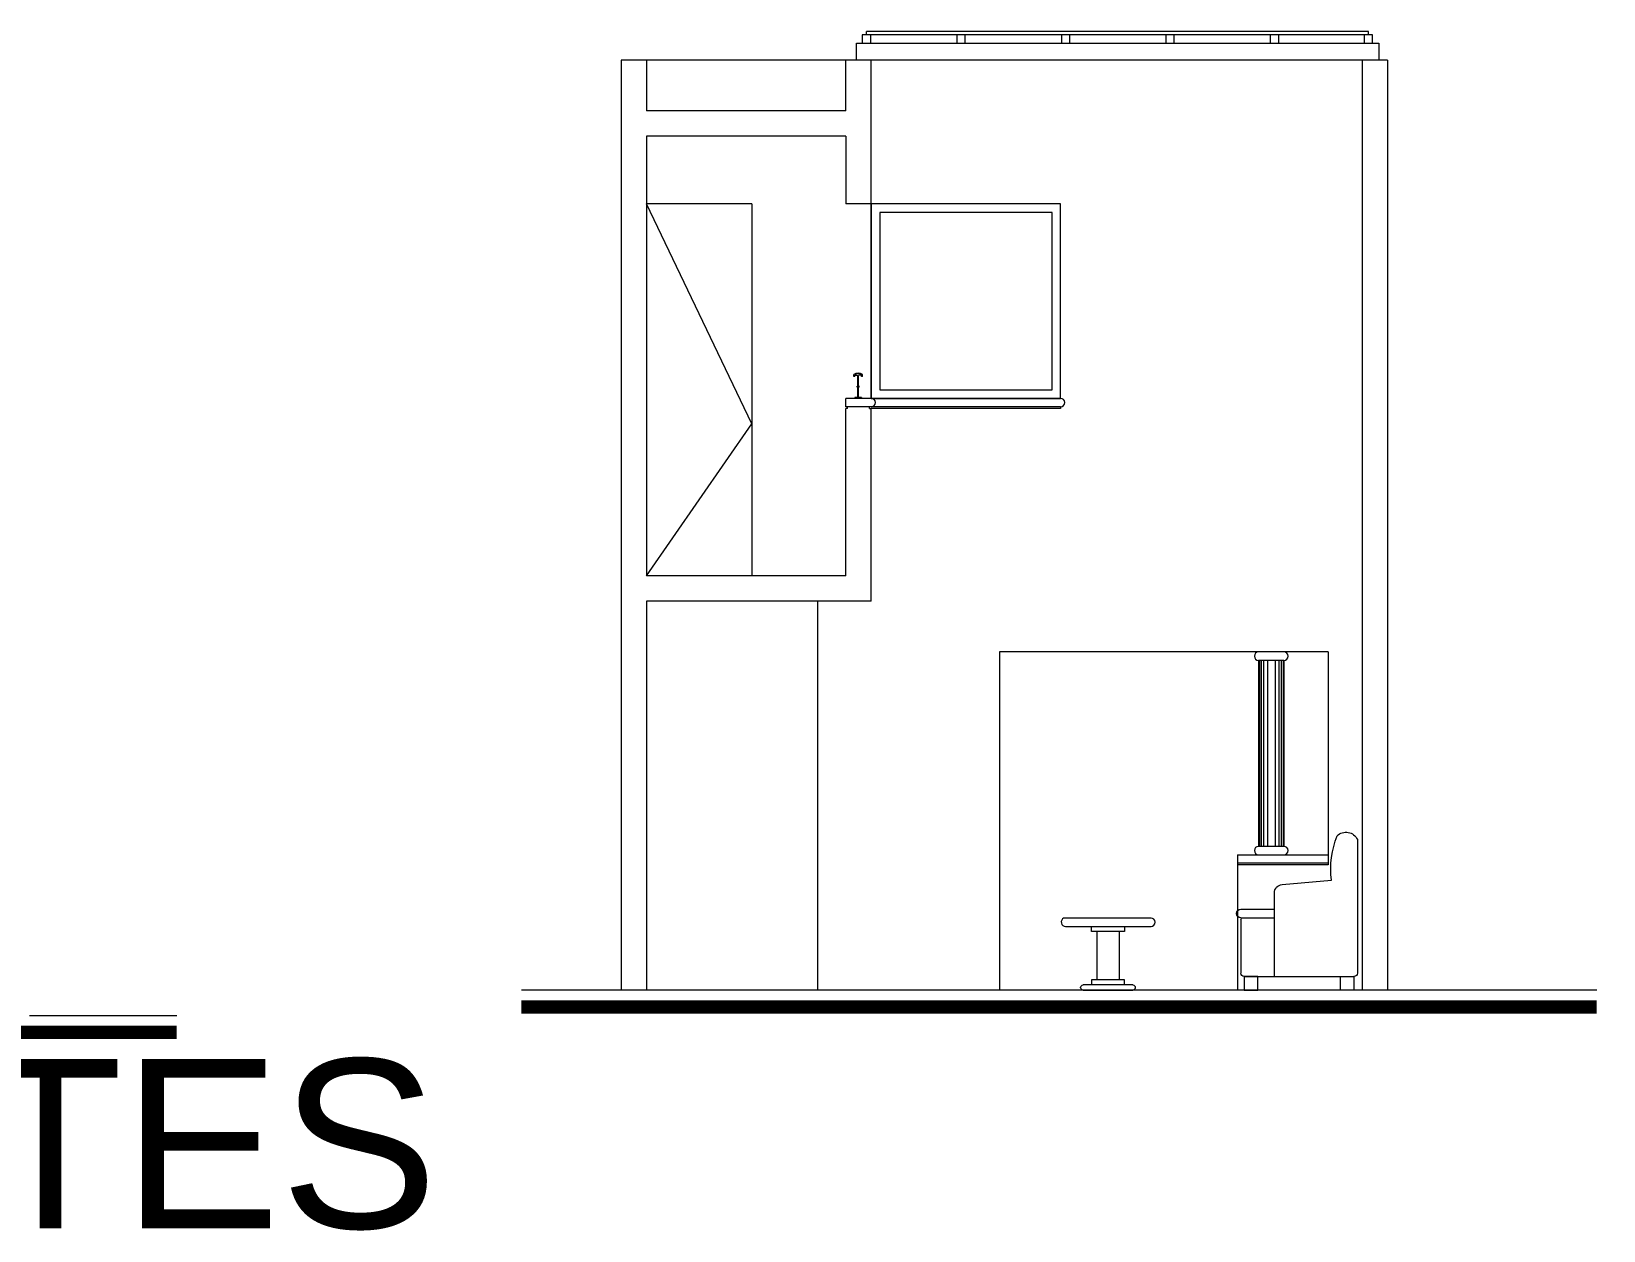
# Model space of a CAD drawing. Header units: millimetres. Extents: x 219.2 to 298.5, y 137.8 to 166.3.
# Drawn here: x 275.3 to 284.6, y 142.54 to 149.63 of the extents above; entities that cross this region are included whole.
import ezdxf

# ---------------------------------------------------------------- set-up
doc = ezdxf.new("R2010")
doc.units = ezdxf.units.MM
for name, color, linetype, lineweight in [('fach00', 33, 'Continuous', 0), ('fach20', 160, 'Continuous', 20), ('muebles', 43, 'Continuous', 0), ('PLAFONES', 6, 'Continuous', 9)]:
    doc.layers.add(name, color=color, linetype=linetype, lineweight=lineweight)
doc.styles.add('espacios', font='arial.ttf', dxfattribs={"height": 0.1})

# ---------------------------------------------------------------- blocks, each defined once
blk = doc.blocks.new('kids of the century')
at = {"layer": 'fach00'}
for p, q in [((227.3052, 125.7397), (227.3052, 124.9486)), ((227.7504, 125.4731), (227.4589, 125.4997)), ((227.7958, 124.9286), (227.7958, 125.4233)), ((227.9941, 125.3265), (227.7958, 125.3265)), ((227.9941, 125.2765), (227.7958, 125.2765)), ((227.9941, 125.2665), (227.9941, 124.9486)), ((227.9741, 124.9286), (227.3252, 124.9286))]:
    blk.add_line(p, q, dxfattribs=at)
for points in [[(227.4048, 124.9286), (227.3252, 124.9286), (227.3252, 124.8489), (227.4048, 124.8489)], [(227.8945, 124.9286), (227.9741, 124.9286), (227.9741, 124.8489), (227.8945, 124.8489)]]:
    blk.add_lwpolyline(points, close=True, dxfattribs=at)
for centre, radius, start, end in [((227.3727, 125.7079), 0.0746, 45.94898, 154.80819), ((226.914, 125.5613), 0.5484, 353.54877, 21.41607), ((227.7458, 125.4233), 0.05, 360, 84.79033), ((227.9841, 125.2665), 0.01, 0, 90), ((227.9941, 125.3015), 0.025, 270, 90), ((227.3252, 124.9486), 0.02, 180, 270), ((227.9741, 124.9486), 0.02, 270, 360)]:
    blk.add_arc(centre, radius, start, end, dxfattribs=at)
blk = doc.blocks.new('culion')
at = {"layer": 'muebles'}
for p, q in [((228.7497, 130.8719), (228.7497, 130.5862)), ((228.8829, 130.8719), (228.8829, 130.5862)), ((228.6694, 130.5562), (228.9631, 130.5562)), ((228.9631, 130.5262), (228.6694, 130.5262))]:
    blk.add_line(p, q, dxfattribs=at)
blk.add_lwpolyline([(229.0783, 130.9519, -0.768746), (229.0668, 130.9019), (228.5617, 130.9019, -1), (228.5617, 130.9519), (229.0783, 130.9519)], format="xyb", dxfattribs=at)
for points in [[(228.7194, 130.9019), (228.7194, 130.8719), (228.9131, 130.8719), (228.9131, 130.9019)], [(228.7194, 130.5562), (228.7194, 130.5862), (228.9131, 130.5862), (228.9131, 130.5562)]]:
    blk.add_lwpolyline(points, dxfattribs=at)
for centre, start, end in [((228.6694, 130.5412), 90, 270), ((228.9631, 130.5412), 270, 90)]:
    blk.add_arc(centre, 0.015, start, end, dxfattribs=at)

msp = doc.modelspace()

# ---------------------------------------------------------------- linework, layer by layer
at = {"layer": 'fach00'}
for p, q in [((283.2121, 149.6313), (280.2435, 149.6313)), ((280.2435, 149.6113), (280.2435, 149.6313)), ((283.2121, 149.6113), (280.2435, 149.6113)), ((283.2121, 149.6113), (283.2121, 149.6313)), ((280.1219, 149.4613), (278.9421, 149.4613)), ((283.1744, 149.4613), (280.2719, 149.4613)), ((279.5651, 147.3113), (278.9421, 148.6113)), ((279.5651, 148.6113), (278.9421, 148.6113)), ((279.5651, 148.6113), (279.5651, 146.4113)), ((281.3919, 148.6113), (280.2719, 148.6113)), ((280.2719, 147.4611), (280.2719, 148.6113)), ((281.3919, 147.4611), (281.3919, 148.6113)), ((280.1694, 147.5913), (280.1694, 147.6013)), ((280.1744, 147.5913), (280.1694, 147.5913)), ((280.1744, 147.5913), (280.1744, 147.5989)), ((280.1744, 147.5989), (280.1931, 147.5956)), ((280.1919, 147.5338), (280.1919, 147.5958)), ((280.2144, 147.5989), (280.1958, 147.5956)), ((280.1969, 147.5338), (280.1969, 147.5958)), ((280.2144, 147.5913), (280.2144, 147.5989)), ((280.2194, 147.5913), (280.2144, 147.5913)), ((280.2194, 147.5913), (280.2194, 147.6013)), ((280.2144, 147.4661), (280.1744, 147.4661)), ((280.1744, 147.4661), (280.1744, 147.4611)), ((280.201, 147.5338), (280.1879, 147.5338)), ((280.1879, 147.5278), (280.1879, 147.5338)), ((280.201, 147.5278), (280.1879, 147.5278)), ((280.1919, 147.4661), (280.1919, 147.5278)), ((280.1969, 147.4661), (280.1969, 147.5278)), ((280.201, 147.5278), (280.201, 147.5338)), ((280.2144, 147.4661), (280.2144, 147.4611)), ((281.3919, 147.4611), (280.2719, 147.4611)), ((281.3919, 147.4111), (280.2719, 147.4111)), ((281.3919, 147.4011), (280.2719, 147.4011)), ((281.3919, 147.4111), (281.3919, 147.4011)), ((278.9421, 146.4113), (279.5651, 147.3113)), ((279.9544, 146.2613), (279.9544, 143.9613)), ((281.0294, 145.9613), (281.0294, 143.9613)), ((282.9744, 145.9613), (281.0294, 145.9613)), ((282.5627, 145.9113), (282.5627, 144.8113)), ((282.7122, 145.9113), (282.5627, 145.9113)), ((282.5677, 145.9113), (282.5677, 144.8113)), ((282.5777, 145.9113), (282.5777, 144.8113)), ((282.5927, 145.9113), (282.5927, 144.8113)), ((282.6147, 145.9113), (282.6147, 144.8113)), ((282.6602, 145.9113), (282.6602, 144.8113)), ((282.6822, 145.9113), (282.6822, 144.8113)), ((282.6972, 145.9113), (282.6972, 144.8113)), ((282.7072, 145.9113), (282.7072, 144.8113)), ((282.7122, 145.9113), (282.7122, 144.8113)), ((282.9744, 145.9613), (282.9744, 144.7013)), ((282.7122, 144.8113), (282.5627, 144.8113)), ((282.4377, 144.7613), (282.9744, 144.7613)), ((282.4377, 144.7613), (282.4377, 143.9613)), ((282.9744, 144.7113), (282.4377, 144.7113)), ((282.9744, 144.7013), (282.4377, 144.7013))]:
    msp.add_line(p, q, dxfattribs=at)
for points in [[(281.3919, 148.6113), (280.2719, 148.6113), (280.2719, 147.4611), (281.3919, 147.4611)], [(281.3419, 148.5613), (280.3219, 148.5613), (280.3219, 147.5111), (281.3419, 147.5111)]]:
    msp.add_lwpolyline(points, close=True, dxfattribs=at)
for centre, radius, start, end in [((280.1944, 147.5722), 0.0384, 49.36937, 130.63063), ((280.1944, 147.5722), 0.0334, 53.20535, 126.79465), ((281.3919, 147.4361), 0.025, 270, 90), ((282.5627, 145.9363), 0.025, 90, 270), ((282.7122, 145.9363), 0.025, 270, 90), ((282.5627, 144.7863), 0.025, 90, 270), ((282.7122, 144.7863), 0.025, 270, 90)]:
    msp.add_arc(centre, radius, start, end, dxfattribs=at)
at = {"layer": 'fach20'}
for p, q in [((278.7921, 149.4613), (278.7921, 143.9613)), ((278.9421, 149.4613), (278.7921, 149.4613)), ((278.9421, 149.4613), (278.9421, 149.1613)), ((280.1219, 149.1613), (280.1219, 149.4613)), ((280.2719, 149.4613), (280.1219, 149.4613)), ((280.2719, 148.6113), (280.2719, 149.4613)), ((283.1744, 149.4613), (283.1744, 143.9613)), ((283.3244, 149.4613), (283.1744, 149.4613)), ((283.3244, 149.4613), (283.3244, 143.9613)), ((280.1219, 149.1613), (278.9421, 149.1613)), ((280.1219, 149.0113), (278.9421, 149.0113)), ((278.9421, 149.0113), (278.9421, 146.4113)), ((280.1219, 149.0113), (280.1219, 148.6113)), ((280.2719, 148.6113), (280.1219, 148.6113)), ((280.1219, 147.4111), (280.1219, 147.4611)), ((280.2719, 147.4611), (280.1219, 147.4611)), ((280.2719, 147.4111), (280.1219, 147.4111)), ((280.2719, 147.4111), (280.1219, 147.4111)), ((280.1219, 146.4113), (280.1219, 147.4011)), ((280.1319, 147.4011), (280.1219, 147.4011)), ((280.1319, 147.4011), (280.1319, 147.4111)), ((280.2619, 147.4011), (280.2619, 147.4111)), ((280.2619, 147.4011), (280.2719, 147.4011)), ((280.2719, 146.2613), (280.2719, 147.4011)), ((280.1219, 146.4113), (278.9421, 146.4113)), ((280.2719, 146.2613), (278.9421, 146.2613)), ((278.9421, 146.2613), (278.9421, 143.9613)), ((284.563, 143.9613), (278.2026, 143.9613)), ((275.2942, 143.8113), (276.1646, 143.8113))]:
    msp.add_line(p, q, dxfattribs=at)
at = {"layer": 'fach20', "const_width": 0.08}
for points in [[(251.6927, 143.5613), (252.2899, 143.5613), (253.4899, 143.8613), (275.1942, 143.8613), (275.1942, 143.7113), (276.1646, 143.7113)], [(284.563, 143.8613), (278.2026, 143.8613)]]:
    msp.add_lwpolyline(points, dxfattribs=at)
at = {"layer": 'fach20'}
msp.add_arc((280.2719, 147.4361), 0.025, 270, 90, dxfattribs=at)
at = {"layer": 'PLAFONES'}
for points in [[(280.2185, 149.5613), (280.2685, 149.5613), (280.2685, 149.6113), (280.2185, 149.6113)], [(280.7783, 149.5613), (280.8283, 149.5613), (280.8283, 149.6113), (280.7783, 149.6113)], [(281.3961, 149.5613), (281.4461, 149.5613), (281.4461, 149.6113), (281.3961, 149.6113)], [(282.0139, 149.5613), (282.0639, 149.5613), (282.0639, 149.6113), (282.0139, 149.6113)], [(282.6317, 149.5613), (282.6817, 149.5613), (282.6817, 149.6113), (282.6317, 149.6113)], [(283.1871, 149.5613), (283.2371, 149.5613), (283.2371, 149.6113), (283.1871, 149.6113)], [(283.2744, 149.4613), (280.1855, 149.4613), (280.1855, 149.5613), (283.2744, 149.5613)]]:
    msp.add_lwpolyline(points, close=True, dxfattribs=at)

# ---------------------------------------------------------------- block references
at = {"layer": 'fach00', "xscale": -1}
for name, p in [('kids of the century', (510.452, 19.1124)), ('culion', (510.4881, 13.4352))]:
    msp.add_blockref(name, p, dxfattribs=at)

# ---------------------------------------------------------------- texts
at = {"style": 'espacios'}
msp.add_text('CORTES', height=1, dxfattribs=at).set_placement((271.8874, 142.5529))

doc.saveas('drawing.dxf')
